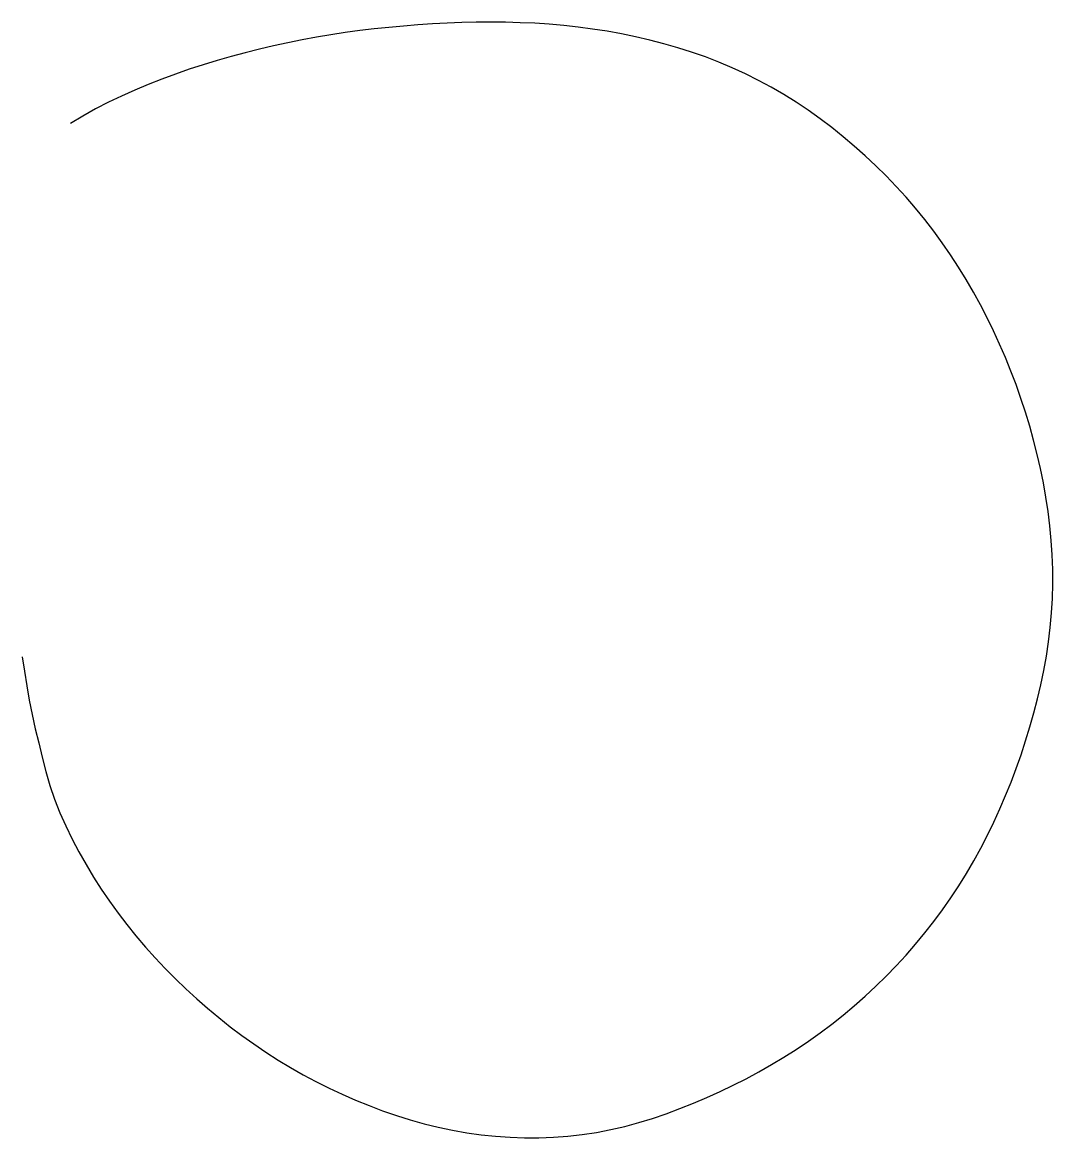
# Model space of a CAD drawing. Header units: inches. Extents: x 10.73 to 12.84, y 9.98 to 12.26.
import ezdxf

# ---------------------------------------------------------------- set-up
doc = ezdxf.new("R2010")
doc.units = ezdxf.units.IN
doc.layers.add('TRACE', color=7, linetype='Continuous')

msp = doc.modelspace()

# ---------------------------------------------------------------- linework, layer by layer
at = {"layer": 'TRACE'}
msp.add_lwpolyline([(10.7283, 10.9611), (10.7327, 10.9313), (10.7374, 10.9016), (10.7425, 10.872), (10.7482, 10.8425), (10.7547, 10.8132), (10.7619, 10.7842), (10.7691, 10.7551), (10.7763, 10.726), (10.7848, 10.6973), (10.7943, 10.669), (10.8054, 10.6413), (10.8176, 10.6141), (10.8305, 10.5873), (10.8443, 10.5609), (10.8589, 10.5349), (10.8742, 10.5094), (10.8902, 10.4843), (10.907, 10.4597), (10.9245, 10.4355), (10.9426, 10.4118), (10.9613, 10.3886), (10.9807, 10.3659), (11.0007, 10.3437), (11.0212, 10.322), (11.0422, 10.3008), (11.0637, 10.2801), (11.0858, 10.26), (11.1083, 10.2403), (11.1312, 10.2212), (11.1546, 10.2026), (11.1785, 10.1846), (11.2028, 10.1672), (11.2275, 10.1504), (11.2526, 10.1343), (11.2782, 10.1188), (11.3041, 10.1041), (11.3304, 10.0901), (11.3571, 10.0768), (11.3842, 10.0641), (11.4115, 10.0522), (11.4391, 10.0409), (11.467, 10.0303), (11.4952, 10.0205), (11.5237, 10.0116), (11.5523, 10.0035), (11.5812, 9.9964), (11.6103, 9.9903), (11.6396, 9.9853), (11.669, 9.9812), (11.6985, 9.9782), (11.7282, 9.9761), (11.7579, 9.9751), (11.7876, 9.9751), (11.8172, 9.9762), (11.8468, 9.9784), (11.8763, 9.9816), (11.9056, 9.986), (11.9347, 9.9916), (11.9636, 9.9983), (11.9922, 10.0061), (12.0205, 10.0148), (12.0486, 10.0243), (12.0765, 10.0347), (12.1041, 10.0457), (12.1316, 10.0574), (12.1587, 10.0696), (12.1856, 10.0826), (12.2121, 10.0961), (12.2384, 10.1102), (12.2643, 10.125), (12.2899, 10.1403), (12.315, 10.1562), (12.3398, 10.1728), (12.3641, 10.1901), (12.3879, 10.2079), (12.4112, 10.2265), (12.434, 10.2455), (12.4564, 10.2652), (12.4782, 10.2855), (12.4994, 10.3063), (12.5201, 10.3277), (12.5403, 10.3496), (12.5598, 10.3721), (12.5788, 10.395), (12.5972, 10.4184), (12.6149, 10.4423), (12.632, 10.4667), (12.6483, 10.4916), (12.664, 10.5169), (12.679, 10.5426), (12.6933, 10.5687), (12.7069, 10.5952), (12.72, 10.622), (12.7323, 10.6491), (12.7441, 10.6765), (12.7553, 10.7041), (12.7659, 10.732), (12.7759, 10.7601), (12.7853, 10.7884), (12.7942, 10.817), (12.8024, 10.8457), (12.8099, 10.8745), (12.8167, 10.9036), (12.8227, 10.9328), (12.828, 10.9621), (12.8323, 10.9916), (12.8358, 11.0211), (12.8384, 11.0508), (12.8401, 11.0805), (12.8408, 11.1102), (12.8408, 11.14), (12.8397, 11.1697), (12.8378, 11.1995), (12.835, 11.2291), (12.8314, 11.2587), (12.8269, 11.2882), (12.8217, 11.3175), (12.8158, 11.3467), (12.809, 11.3758), (12.8016, 11.4047), (12.7936, 11.4335), (12.7849, 11.4621), (12.7755, 11.4905), (12.7656, 11.5187), (12.755, 11.5466), (12.7438, 11.5743), (12.732, 11.6018), (12.7196, 11.629), (12.7065, 11.6558), (12.6927, 11.6824), (12.6783, 11.7085), (12.6632, 11.7343), (12.6476, 11.7598), (12.6313, 11.7848), (12.6144, 11.8095), (12.5968, 11.8336), (12.5785, 11.8573), (12.5597, 11.8803), (12.5402, 11.9029), (12.52, 11.9249), (12.4993, 11.9464), (12.478, 11.9674), (12.4562, 11.9877), (12.4339, 12.0076), (12.4111, 12.0269), (12.3878, 12.0456), (12.364, 12.0636), (12.3397, 12.081), (12.3149, 12.0976), (12.2897, 12.1133), (12.2639, 12.1282), (12.2376, 12.1423), (12.211, 12.1556), (12.1839, 12.168), (12.1565, 12.1796), (12.1287, 12.1903), (12.1006, 12.2002), (12.0722, 12.2093), (12.0436, 12.2175), (12.0147, 12.225), (11.9857, 12.2318), (11.9565, 12.2377), (11.9271, 12.2429), (11.8976, 12.2475), (11.868, 12.2514), (11.8383, 12.2547), (11.8086, 12.2573), (11.7788, 12.2593), (11.7489, 12.2606), (11.719, 12.2614), (11.6891, 12.2614), (11.6591, 12.2614), (11.6292, 12.2608), (11.5993, 12.2597), (11.5694, 12.2581), (11.5395, 12.2561), (11.5096, 12.2537), (11.4798, 12.251), (11.45, 12.2479), (11.4202, 12.2444), (11.3905, 12.2404), (11.3609, 12.2359), (11.3314, 12.2309), (11.302, 12.2254), (11.2727, 12.2195), (11.2434, 12.2131), (11.2143, 12.2063), (11.1853, 12.199), (11.1564, 12.1912), (11.1276, 12.1829), (11.099, 12.1742), (11.0706, 12.165), (11.0423, 12.1552), (11.0143, 12.1449), (10.9865, 12.1339), (10.959, 12.1224), (10.9318, 12.1103), (10.9049, 12.0974), (10.8784, 12.0838), (10.8525, 12.0693), (10.8271, 12.0539)], dxfattribs=at)

doc.saveas('drawing.dxf')
